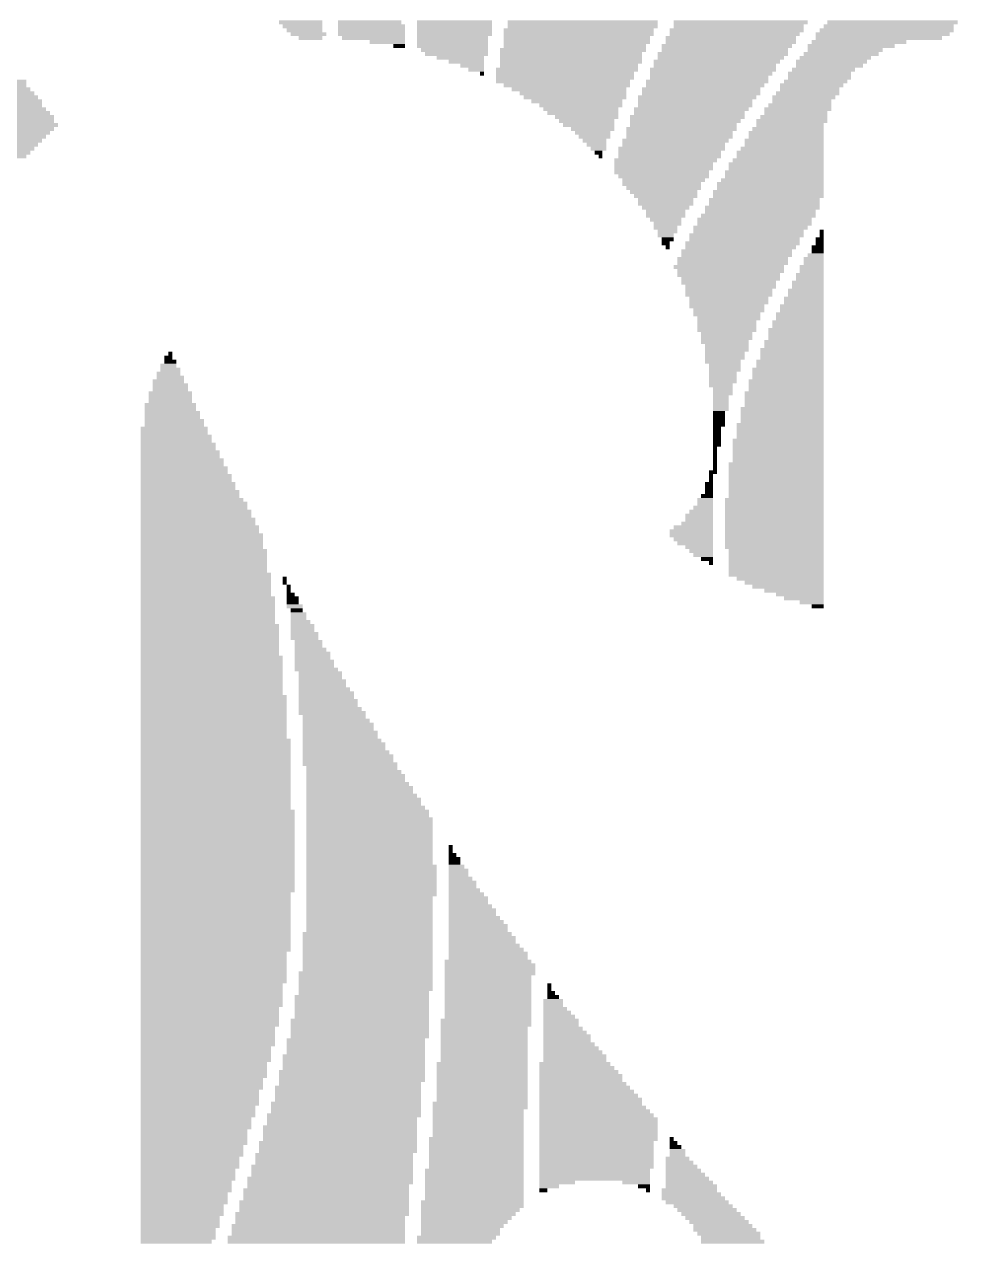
# Model space of a CAD drawing. Extents: x 0 to 158, y 0 to 111.
# Drawn here: x 121.21 to 127.12, y 16.77 to 24.47 of the extents above; entities that cross this region are included whole.
import ezdxf

# ---------------------------------------------------------------- set-up
doc = ezdxf.new("R2010")
doc.units = 0
doc.layers.add('21', color=53, linetype='CONTINUOUS')

# ---------------------------------------------------------------- blocks, each defined once
blk = doc.blocks.new('RECT')
blk.add_solid([(-0.5, -0.5), (0.5, -0.5), (-0.5, 0.5), (0.5, 0.5)])

msp = doc.modelspace()

# ---------------------------------------------------------------- block references
at = {"layer": '21', "yscale": 0.025}
for p, xscale in [((122.96, 24.48), 0.275), ((123.3975, 24.48), 0.4), ((123.935, 24.48), 0.475), ((124.7475, 24.48), 0.95), ((125.7475, 24.48), 0.85), ((126.71, 24.48), 0.825), ((122.9725, 24.455), 0.25), ((122.985, 24.43), 0.225), ((123.01, 24.405), 0.225), ((123.41, 24.455), 0.425), ((123.41, 24.43), 0.425), ((123.41, 24.405), 0.425), ((123.935, 24.455), 0.475), ((123.935, 24.43), 0.475), ((123.935, 24.405), 0.475), ((124.7225, 24.43), 0.95), ((124.7225, 24.405), 0.95), ((124.7475, 24.455), 0.95), ((125.7225, 24.43), 0.85), ((125.71, 24.405), 0.825), ((125.735, 24.455), 0.825), ((126.6475, 24.405), 0.85), ((126.6725, 24.43), 0.85), ((126.685, 24.455), 0.825), ((123.0225, 24.38), 0.15), ((123.4225, 24.38), 0.4), ((123.51, 24.355), 0.225), ((123.585, 24.33), 0.075), ((123.9225, 24.38), 0.45), ((123.9225, 24.355), 0.45), ((123.9225, 24.33), 0.45), ((124.71, 24.38), 0.925), ((124.71, 24.355), 0.925), ((124.6975, 24.33), 0.9), ((125.66, 24.33), 0.825), ((125.685, 24.38), 0.825), ((125.685, 24.355), 0.825), ((126.4475, 24.33), 0.55), ((126.4975, 24.355), 0.6), ((126.6225, 24.38), 0.8), ((123.935, 24.305), 0.425), ((123.9475, 24.28), 0.4), ((123.9725, 24.255), 0.3), ((124.685, 24.305), 0.925), ((124.6725, 24.28), 0.9), ((124.6725, 24.255), 0.9), ((125.635, 24.28), 0.825), ((125.6225, 24.255), 0.8), ((125.6475, 24.305), 0.8), ((126.3475, 24.255), 0.45), ((126.385, 24.28), 0.475), ((126.41, 24.305), 0.475), ((124.01, 24.23), 0.225), ((124.0475, 24.205), 0.15), ((124.0725, 24.18), 0.1), ((124.6475, 24.18), 0.9), ((124.6725, 24.23), 0.9), ((124.66, 24.205), 0.875), ((125.5725, 24.18), 0.8), ((125.5975, 24.23), 0.8), ((125.585, 24.205), 0.775), ((126.2725, 24.18), 0.4), ((126.3225, 24.23), 0.45), ((126.31, 24.205), 0.425), ((120.81, 24.105), 0.825), ((124.11, 24.155), 0.025), ((124.635, 24.155), 0.875), ((124.635, 24.13), 0.875), ((124.6225, 24.105), 0.85), ((125.535, 24.105), 0.775), ((125.56, 24.155), 0.775), ((125.5475, 24.13), 0.75), ((126.2225, 24.105), 0.4), ((126.2475, 24.155), 0.4), ((126.2475, 24.13), 0.4), ((120.81, 24.08), 0.825), ((120.835, 24.055), 0.825), ((120.8475, 24.03), 0.85), ((124.6475, 24.08), 0.8), ((124.66, 24.055), 0.725), ((124.685, 24.03), 0.675), ((125.4975, 24.055), 0.75), ((125.4975, 24.03), 0.75), ((125.5225, 24.08), 0.75), ((126.1725, 24.03), 0.4), ((126.1975, 24.08), 0.4), ((126.185, 24.055), 0.375), ((120.8725, 24.005), 0.85), ((120.8975, 23.98), 0.85), ((120.8975, 23.955), 0.85), ((124.6975, 24.005), 0.65), ((124.71, 23.98), 0.575), ((124.735, 23.955), 0.525), ((125.4725, 24.005), 0.75), ((125.46, 23.98), 0.725), ((125.46, 23.955), 0.725), ((126.1225, 23.955), 0.4), ((126.1475, 24.005), 0.4), ((126.135, 23.98), 0.375), ((120.9225, 23.93), 0.85), ((120.935, 23.905), 0.875), ((120.96, 23.88), 0.875), ((124.735, 23.93), 0.475), ((124.7475, 23.905), 0.45), ((124.7725, 23.88), 0.4), ((125.41, 23.88), 0.725), ((125.435, 23.93), 0.725), ((125.4225, 23.905), 0.7), ((126.085, 23.88), 0.425), ((126.11, 23.93), 0.425), ((126.0975, 23.905), 0.4), ((120.96, 23.855), 0.875), ((120.985, 23.83), 0.875), ((120.9725, 23.805), 0.85), ((124.7725, 23.855), 0.35), ((124.785, 23.83), 0.325), ((124.81, 23.805), 0.275), ((125.3725, 23.805), 0.7), ((125.3975, 23.855), 0.7), ((125.385, 23.83), 0.675), ((126.0475, 23.805), 0.45), ((126.0725, 23.855), 0.45), ((126.06, 23.83), 0.425), ((120.9725, 23.78), 0.8), ((120.96, 23.755), 0.775), ((120.9475, 23.73), 0.75), ((120.9475, 23.705), 0.7), ((124.81, 23.78), 0.225), ((124.8225, 23.755), 0.2), ((124.8225, 23.73), 0.15), ((124.835, 23.705), 0.125), ((125.335, 23.73), 0.675), ((125.3225, 23.705), 0.65), ((125.36, 23.78), 0.675), ((125.36, 23.755), 0.675), ((126.0225, 23.73), 0.5), ((126.0225, 23.705), 0.5), ((126.035, 23.78), 0.475), ((126.035, 23.755), 0.475), ((120.935, 23.68), 0.675), ((120.935, 23.655), 0.625), ((120.9225, 23.63), 0.6), ((124.8475, 23.68), 0.1), ((124.8475, 23.655), 0.05), ((124.86, 23.63), 0.025), ((125.31, 23.68), 0.675), ((125.2975, 23.655), 0.65), ((125.2975, 23.63), 0.65), ((125.9975, 23.655), 0.55), ((125.9975, 23.63), 0.55), ((126.01, 23.68), 0.525), ((125.2725, 23.605), 0.65), ((125.26, 23.58), 0.625), ((125.26, 23.555), 0.625), ((125.9725, 23.58), 0.6), ((125.9725, 23.555), 0.6), ((125.985, 23.605), 0.575), ((125.2475, 23.53), 0.6), ((125.26, 23.505), 0.575), ((125.26, 23.48), 0.525), ((125.9475, 23.48), 0.65), ((125.96, 23.53), 0.625), ((125.96, 23.505), 0.625), ((125.2475, 23.455), 0.5), ((125.26, 23.43), 0.475), ((125.26, 23.405), 0.425), ((125.9225, 23.405), 0.7), ((125.935, 23.455), 0.675), ((125.935, 23.43), 0.675), ((125.2725, 23.38), 0.4), ((125.2725, 23.355), 0.35), ((125.2725, 23.33), 0.35), ((125.8975, 23.355), 0.7), ((125.8975, 23.33), 0.7), ((125.9225, 23.38), 0.7), ((125.2725, 23.305), 0.3), ((125.2725, 23.28), 0.25), ((125.2725, 23.255), 0.25), ((125.86, 23.255), 0.725), ((125.885, 23.305), 0.725), ((125.8725, 23.28), 0.7), ((125.2725, 23.23), 0.2), ((125.285, 23.205), 0.175), ((125.2725, 23.18), 0.15), ((125.81, 23.18), 0.725), ((125.835, 23.23), 0.725), ((125.835, 23.205), 0.725), ((125.285, 23.155), 0.125), ((125.2725, 23.13), 0.1), ((125.285, 23.105), 0.075), ((125.785, 23.13), 0.725), ((125.7725, 23.105), 0.7), ((125.7975, 23.155), 0.7), ((126.2475, 23.105), 0.05), ((126.26, 23.155), 0.025), ((126.26, 23.13), 0.025), ((125.2725, 23.08), 0.05), ((125.285, 23.055), 0.025), ((125.7225, 23.03), 0.7), ((125.76, 23.08), 0.725), ((125.7475, 23.055), 0.7), ((126.235, 23.055), 0.075), ((126.235, 23.03), 0.075), ((126.2475, 23.08), 0.05), ((125.6975, 22.98), 0.7), ((125.6975, 22.955), 0.7), ((125.7225, 23.005), 0.7), ((126.21, 22.98), 0.125), ((126.21, 22.955), 0.125), ((126.2225, 23.005), 0.1), ((125.6725, 22.93), 0.7), ((125.685, 22.905), 0.675), ((125.6725, 22.88), 0.65), ((126.185, 22.88), 0.175), ((126.1975, 22.93), 0.15), ((126.1975, 22.905), 0.15), ((125.685, 22.855), 0.625), ((125.6725, 22.83), 0.6), ((125.685, 22.805), 0.575), ((125.6725, 22.78), 0.55), ((126.16, 22.78), 0.225), ((126.1725, 22.83), 0.2), ((126.1725, 22.805), 0.2), ((126.185, 22.855), 0.175), ((125.6725, 22.755), 0.55), ((125.6725, 22.73), 0.5), ((125.6725, 22.705), 0.5), ((126.1475, 22.73), 0.25), ((126.1475, 22.705), 0.25), ((126.16, 22.755), 0.225), ((125.66, 22.68), 0.475), ((125.6725, 22.655), 0.45), ((125.66, 22.63), 0.425), ((126.1225, 22.63), 0.3), ((126.135, 22.68), 0.275), ((126.135, 22.655), 0.275), ((125.6725, 22.605), 0.4), ((125.66, 22.58), 0.375), ((125.66, 22.555), 0.375), ((126.11, 22.58), 0.325), ((126.11, 22.555), 0.325), ((126.1225, 22.605), 0.3), ((125.66, 22.53), 0.375), ((125.66, 22.505), 0.325), ((125.66, 22.48), 0.325), ((126.0975, 22.53), 0.35), ((126.0975, 22.505), 0.35), ((126.0975, 22.48), 0.35), ((125.6475, 22.455), 0.3), ((125.66, 22.43), 0.275), ((125.66, 22.405), 0.275), ((126.0725, 22.405), 0.4), ((126.085, 22.455), 0.375), ((126.085, 22.43), 0.375), ((122.1225, 22.355), 0.05), ((122.135, 22.33), 0.075), ((122.135, 22.38), 0.025), ((125.6475, 22.38), 0.25), ((125.6475, 22.355), 0.25), ((125.635, 22.33), 0.225), ((126.06, 22.33), 0.425), ((126.0725, 22.38), 0.4), ((126.0725, 22.355), 0.4), ((122.1225, 22.255), 0.15), ((122.1225, 22.305), 0.1), ((122.135, 22.28), 0.125), ((125.6475, 22.305), 0.2), ((125.6475, 22.28), 0.2), ((125.635, 22.255), 0.175), ((126.0475, 22.28), 0.45), ((126.0475, 22.255), 0.45), ((126.06, 22.305), 0.425), ((122.1225, 22.205), 0.2), ((122.135, 22.18), 0.225), ((122.135, 22.23), 0.175), ((125.635, 22.23), 0.175), ((125.635, 22.205), 0.175), ((125.6225, 22.18), 0.15), ((126.035, 22.205), 0.475), ((126.035, 22.18), 0.475), ((126.0475, 22.23), 0.45), ((122.135, 22.13), 0.275), ((122.135, 22.105), 0.275), ((122.135, 22.155), 0.225), ((125.635, 22.155), 0.125), ((125.635, 22.13), 0.125), ((125.6225, 22.105), 0.1), ((126.0225, 22.13), 0.5), ((126.0225, 22.105), 0.5), ((126.035, 22.155), 0.475), ((122.135, 22.055), 0.325), ((122.135, 22.03), 0.325), ((122.135, 22.08), 0.275), ((125.6225, 22.08), 0.1), ((125.6225, 22.055), 0.1), ((125.6225, 22.03), 0.1), ((126.01, 22.03), 0.525), ((126.0225, 22.08), 0.5), ((126.0225, 22.055), 0.5), ((122.1475, 22.005), 0.35), ((122.1475, 21.98), 0.35), ((122.16, 21.955), 0.375), ((125.61, 22.005), 0.075), ((125.61, 21.98), 0.075), ((125.61, 21.955), 0.075), ((126.01, 22.005), 0.525), ((126.01, 21.98), 0.525), ((126.01, 21.955), 0.525), ((122.16, 21.905), 0.425), ((122.16, 21.88), 0.425), ((122.16, 21.93), 0.375), ((125.61, 21.93), 0.075), ((125.5975, 21.905), 0.05), ((125.5975, 21.88), 0.05), ((125.9975, 21.93), 0.55), ((125.9975, 21.905), 0.55), ((125.9975, 21.88), 0.55), ((122.1725, 21.855), 0.45), ((122.1725, 21.83), 0.45), ((122.185, 21.805), 0.475), ((122.185, 21.78), 0.475), ((125.5975, 21.855), 0.05), ((125.5975, 21.83), 0.05), ((125.5975, 21.805), 0.05), ((125.585, 21.78), 0.025), ((125.985, 21.83), 0.575), ((125.985, 21.805), 0.575), ((125.985, 21.78), 0.575), ((125.9975, 21.855), 0.55), ((122.1975, 21.755), 0.5), ((122.1975, 21.73), 0.5), ((122.21, 21.705), 0.525), ((125.585, 21.755), 0.025), ((125.585, 21.73), 0.025), ((125.585, 21.705), 0.025), ((125.985, 21.755), 0.575), ((125.985, 21.73), 0.575), ((125.985, 21.705), 0.575), ((122.21, 21.68), 0.525), ((122.2225, 21.655), 0.55), ((122.2225, 21.63), 0.55), ((125.5725, 21.63), 0.05), ((125.585, 21.68), 0.025), ((125.585, 21.655), 0.025), ((125.9725, 21.68), 0.6), ((125.9725, 21.655), 0.6), ((125.9725, 21.63), 0.6), ((122.235, 21.605), 0.575), ((122.235, 21.58), 0.575), ((122.2475, 21.555), 0.6), ((125.5475, 21.555), 0.05), ((125.56, 21.605), 0.025), ((125.56, 21.58), 0.025), ((125.9725, 21.605), 0.6), ((125.9725, 21.58), 0.6), ((125.9725, 21.555), 0.6), ((122.2475, 21.53), 0.6), ((122.26, 21.505), 0.625), ((122.26, 21.48), 0.625), ((125.535, 21.48), 0.075), ((125.5475, 21.53), 0.05), ((125.5475, 21.505), 0.05), ((125.9725, 21.53), 0.6), ((125.9725, 21.505), 0.6), ((125.9725, 21.48), 0.6), ((122.2725, 21.455), 0.65), ((122.285, 21.43), 0.675), ((122.285, 21.405), 0.675), ((125.51, 21.405), 0.125), ((125.5225, 21.455), 0.1), ((125.5225, 21.43), 0.1), ((125.96, 21.455), 0.625), ((125.96, 21.43), 0.625), ((125.96, 21.405), 0.625), ((122.2975, 21.38), 0.7), ((122.2975, 21.355), 0.7), ((122.31, 21.33), 0.725), ((125.485, 21.355), 0.175), ((125.485, 21.33), 0.175), ((125.4975, 21.38), 0.15), ((125.96, 21.38), 0.625), ((125.96, 21.355), 0.625), ((125.96, 21.33), 0.625), ((122.31, 21.305), 0.725), ((122.3225, 21.28), 0.75), ((122.3225, 21.255), 0.75), ((125.435, 21.255), 0.275), ((125.4475, 21.28), 0.25), ((125.4725, 21.305), 0.2), ((125.96, 21.305), 0.625), ((125.96, 21.28), 0.625), ((125.96, 21.255), 0.625), ((122.335, 21.23), 0.775), ((122.335, 21.205), 0.775), ((122.335, 21.18), 0.775), ((125.435, 21.23), 0.275), ((125.4475, 21.205), 0.25), ((125.46, 21.18), 0.225), ((125.96, 21.23), 0.625), ((125.96, 21.205), 0.625), ((125.96, 21.18), 0.625), ((122.335, 21.155), 0.775), ((122.3475, 21.13), 0.8), ((122.3475, 21.105), 0.8), ((125.485, 21.155), 0.175), ((125.4975, 21.13), 0.15), ((125.51, 21.105), 0.125), ((125.96, 21.155), 0.625), ((125.9725, 21.13), 0.6), ((125.9725, 21.105), 0.6), ((122.3475, 21.08), 0.8), ((122.3475, 21.055), 0.8), ((122.3475, 21.03), 0.8), ((125.535, 21.08), 0.075), ((125.56, 21.055), 0.025), ((125.9725, 21.08), 0.6), ((125.9725, 21.055), 0.6), ((125.9725, 21.03), 0.6), ((122.3475, 21.005), 0.8), ((122.36, 20.98), 0.825), ((122.36, 20.955), 0.825), ((122.86, 20.955), 0.025), ((125.9725, 21.005), 0.6), ((125.9725, 20.98), 0.6), ((125.9975, 20.955), 0.55), ((122.36, 20.93), 0.825), ((122.36, 20.905), 0.825), ((122.36, 20.88), 0.825), ((122.36, 20.855), 0.825), ((122.86, 20.93), 0.025), ((122.885, 20.905), 0.025), ((122.885, 20.88), 0.025), ((122.8975, 20.855), 0.05), ((126.0225, 20.93), 0.5), ((126.0475, 20.905), 0.45), ((126.085, 20.88), 0.375), ((126.1225, 20.855), 0.3), ((122.3725, 20.83), 0.85), ((122.3725, 20.805), 0.85), ((122.3725, 20.78), 0.85), ((122.91, 20.83), 0.075), ((122.91, 20.805), 0.075), ((122.9225, 20.78), 0.1), ((126.1475, 20.83), 0.25), ((126.1975, 20.805), 0.15), ((126.235, 20.78), 0.075), ((122.3725, 20.755), 0.85), ((122.3725, 20.73), 0.85), ((122.3725, 20.705), 0.85), ((122.935, 20.755), 0.075), ((122.9475, 20.73), 0.1), ((122.9475, 20.705), 0.1), ((122.3725, 20.68), 0.85), ((122.385, 20.655), 0.875), ((122.385, 20.63), 0.875), ((122.96, 20.68), 0.125), ((122.9725, 20.655), 0.15), ((122.9725, 20.63), 0.15), ((122.385, 20.605), 0.875), ((122.385, 20.58), 0.875), ((122.385, 20.555), 0.875), ((122.985, 20.605), 0.175), ((122.985, 20.58), 0.175), ((123.01, 20.555), 0.175), ((122.385, 20.53), 0.875), ((122.385, 20.505), 0.875), ((122.385, 20.48), 0.875), ((123.01, 20.53), 0.175), ((123.0225, 20.505), 0.2), ((123.035, 20.48), 0.225), ((122.3975, 20.455), 0.9), ((122.3975, 20.43), 0.9), ((122.3975, 20.405), 0.9), ((123.035, 20.455), 0.225), ((123.0475, 20.43), 0.25), ((123.0475, 20.405), 0.25), ((122.3975, 20.38), 0.9), ((122.3975, 20.355), 0.9), ((122.3975, 20.33), 0.9), ((123.06, 20.38), 0.275), ((123.085, 20.355), 0.275), ((123.085, 20.33), 0.275), ((122.3975, 20.305), 0.9), ((122.3975, 20.28), 0.9), ((122.3975, 20.255), 0.9), ((123.0975, 20.305), 0.3), ((123.0975, 20.28), 0.3), ((123.11, 20.255), 0.325), ((122.3975, 20.23), 0.9), ((122.41, 20.205), 0.925), ((122.41, 20.18), 0.925), ((123.1225, 20.23), 0.35), ((123.1225, 20.205), 0.35), ((123.135, 20.18), 0.375), ((122.41, 20.155), 0.925), ((122.41, 20.13), 0.925), ((122.41, 20.105), 0.925), ((123.135, 20.155), 0.375), ((123.1475, 20.13), 0.4), ((123.16, 20.105), 0.425), ((122.41, 20.08), 0.925), ((122.41, 20.055), 0.925), ((122.41, 20.03), 0.925), ((123.1725, 20.08), 0.4), ((123.185, 20.055), 0.425), ((123.1975, 20.03), 0.45), ((122.41, 20.005), 0.925), ((122.41, 19.98), 0.925), ((122.41, 19.955), 0.925), ((123.1975, 20.005), 0.45), ((123.21, 19.98), 0.475), ((123.21, 19.955), 0.475), ((122.4225, 19.93), 0.95), ((122.4225, 19.905), 0.95), ((122.4225, 19.88), 0.95), ((122.4225, 19.855), 0.95), ((123.2225, 19.93), 0.5), ((123.235, 19.905), 0.525), ((123.235, 19.88), 0.525), ((123.2475, 19.855), 0.55), ((122.4225, 19.83), 0.95), ((122.4225, 19.805), 0.95), ((122.4225, 19.78), 0.95), ((123.26, 19.83), 0.575), ((123.26, 19.805), 0.575), ((123.2725, 19.78), 0.6), ((122.4225, 19.755), 0.95), ((122.4225, 19.73), 0.95), ((122.4225, 19.705), 0.95), ((123.285, 19.755), 0.575), ((123.2975, 19.73), 0.6), ((123.31, 19.705), 0.625), ((122.4225, 19.68), 0.95), ((122.4225, 19.655), 0.95), ((122.4225, 19.63), 0.95), ((123.31, 19.68), 0.625), ((123.3225, 19.655), 0.65), ((123.335, 19.63), 0.675), ((122.4225, 19.605), 0.95), ((122.4225, 19.58), 0.95), ((122.4225, 19.555), 0.95), ((123.335, 19.605), 0.675), ((123.3475, 19.58), 0.7), ((123.36, 19.555), 0.725), ((122.4225, 19.53), 0.95), ((122.4225, 19.505), 0.95), ((122.435, 19.48), 0.975), ((123.36, 19.53), 0.725), ((123.3725, 19.505), 0.75), ((123.385, 19.48), 0.775), ((122.435, 19.455), 0.975), ((122.435, 19.43), 0.975), ((122.435, 19.405), 0.975), ((123.385, 19.455), 0.775), ((123.3975, 19.43), 0.8), ((123.3975, 19.405), 0.8), ((122.435, 19.38), 0.975), ((122.435, 19.355), 0.975), ((122.435, 19.33), 0.975), ((123.3975, 19.38), 0.8), ((123.3975, 19.355), 0.8), ((123.3975, 19.33), 0.8), ((122.435, 19.305), 0.975), ((122.435, 19.28), 0.975), ((122.435, 19.255), 0.975), ((123.3975, 19.305), 0.8), ((123.3975, 19.28), 0.8), ((123.3975, 19.255), 0.8), ((123.91, 19.255), 0.025), ((122.435, 19.23), 0.975), ((122.435, 19.205), 0.975), ((122.435, 19.18), 0.975), ((123.3975, 19.23), 0.8), ((123.3975, 19.205), 0.8), ((123.3975, 19.18), 0.8), ((123.91, 19.23), 0.025), ((123.9225, 19.205), 0.05), ((123.935, 19.18), 0.075), ((122.435, 19.155), 0.975), ((122.435, 19.13), 0.975), ((122.435, 19.105), 0.975), ((123.3975, 19.155), 0.8), ((123.41, 19.13), 0.825), ((123.41, 19.105), 0.825), ((123.935, 19.155), 0.075), ((123.9475, 19.13), 0.1), ((123.96, 19.105), 0.125), ((122.435, 19.08), 0.975), ((122.435, 19.055), 0.975), ((122.435, 19.03), 0.975), ((123.41, 19.08), 0.825), ((123.41, 19.055), 0.825), ((123.41, 19.03), 0.825), ((123.96, 19.08), 0.125), ((123.9725, 19.055), 0.15), ((123.985, 19.03), 0.175), ((122.435, 19.005), 0.975), ((122.435, 18.98), 0.975), ((122.4225, 18.955), 0.95), ((122.4225, 18.93), 0.95), ((123.41, 19.005), 0.825), ((123.41, 18.98), 0.825), ((123.41, 18.955), 0.825), ((123.3975, 18.93), 0.8), ((123.985, 19.005), 0.175), ((123.9975, 18.98), 0.2), ((124.01, 18.955), 0.225), ((124.0225, 18.93), 0.25), ((122.4225, 18.905), 0.95), ((122.4225, 18.88), 0.95), ((122.4225, 18.855), 0.95), ((123.3975, 18.905), 0.8), ((123.3975, 18.88), 0.8), ((123.3975, 18.855), 0.8), ((124.0225, 18.905), 0.25), ((124.035, 18.88), 0.275), ((124.0475, 18.855), 0.3), ((122.4225, 18.83), 0.95), ((122.4225, 18.805), 0.95), ((122.4225, 18.78), 0.95), ((123.3975, 18.83), 0.8), ((123.3975, 18.805), 0.8), ((123.3975, 18.78), 0.8), ((124.0475, 18.83), 0.3), ((124.06, 18.805), 0.325), ((124.0725, 18.78), 0.35), ((122.4225, 18.755), 0.95), ((122.4225, 18.73), 0.95), ((122.4225, 18.705), 0.95), ((123.385, 18.705), 0.825), ((123.3975, 18.755), 0.8), ((123.3975, 18.73), 0.8), ((124.085, 18.755), 0.375), ((124.085, 18.73), 0.375), ((124.0975, 18.705), 0.4), ((122.4225, 18.68), 0.95), ((122.4225, 18.655), 0.95), ((122.4225, 18.63), 0.95), ((123.385, 18.68), 0.825), ((123.385, 18.655), 0.825), ((123.385, 18.63), 0.825), ((124.11, 18.68), 0.425), ((124.11, 18.655), 0.425), ((124.1225, 18.63), 0.45), ((122.4225, 18.605), 0.95), ((122.41, 18.58), 0.925), ((122.41, 18.555), 0.925), ((123.385, 18.605), 0.825), ((123.385, 18.58), 0.825), ((123.385, 18.555), 0.825), ((124.135, 18.605), 0.475), ((124.1475, 18.58), 0.5), ((124.1475, 18.555), 0.5), ((122.41, 18.53), 0.925), ((122.41, 18.505), 0.925), ((122.41, 18.48), 0.925), ((123.385, 18.53), 0.825), ((123.385, 18.505), 0.825), ((123.385, 18.48), 0.825), ((124.1475, 18.53), 0.55), ((124.16, 18.505), 0.575), ((124.16, 18.48), 0.575), ((122.41, 18.455), 0.925), ((122.41, 18.43), 0.925), ((122.41, 18.405), 0.925), ((123.3725, 18.455), 0.85), ((123.3725, 18.43), 0.85), ((123.3725, 18.405), 0.85), ((124.16, 18.455), 0.575), ((124.1475, 18.43), 0.55), ((124.1475, 18.405), 0.55), ((122.3975, 18.38), 0.9), ((122.3975, 18.355), 0.9), ((122.3975, 18.33), 0.9), ((123.3725, 18.38), 0.85), ((123.3725, 18.355), 0.85), ((123.36, 18.33), 0.825), ((124.1475, 18.38), 0.55), ((124.1475, 18.355), 0.55), ((124.1475, 18.33), 0.55), ((124.535, 18.38), 0.025), ((124.535, 18.355), 0.025), ((124.5475, 18.33), 0.05), ((122.3975, 18.305), 0.9), ((122.3975, 18.28), 0.9), ((122.3975, 18.255), 0.9), ((123.3475, 18.305), 0.85), ((123.3475, 18.28), 0.85), ((123.3475, 18.255), 0.85), ((124.1475, 18.305), 0.55), ((124.1475, 18.28), 0.55), ((124.1475, 18.255), 0.55), ((124.56, 18.28), 0.125), ((124.56, 18.255), 0.125), ((124.56, 18.305), 0.075), ((122.385, 18.23), 0.875), ((122.385, 18.205), 0.875), ((122.385, 18.18), 0.875), ((123.3475, 18.23), 0.85), ((123.3475, 18.205), 0.85), ((123.3475, 18.18), 0.85), ((124.1475, 18.23), 0.55), ((124.1475, 18.205), 0.55), ((124.1475, 18.18), 0.55), ((124.5725, 18.23), 0.15), ((124.585, 18.205), 0.175), ((124.5975, 18.18), 0.2), ((122.385, 18.155), 0.875), ((122.385, 18.13), 0.875), ((122.3725, 18.105), 0.85), ((123.335, 18.155), 0.875), ((123.335, 18.13), 0.875), ((123.335, 18.105), 0.875), ((124.135, 18.155), 0.575), ((124.135, 18.13), 0.575), ((124.1225, 18.105), 0.55), ((124.61, 18.155), 0.225), ((124.61, 18.13), 0.225), ((124.6225, 18.105), 0.25), ((122.3725, 18.08), 0.85), ((122.3725, 18.055), 0.85), ((122.3725, 18.03), 0.85), ((123.31, 18.03), 0.875), ((123.335, 18.08), 0.875), ((123.335, 18.055), 0.875), ((124.1225, 18.08), 0.55), ((124.1225, 18.055), 0.55), ((124.1225, 18.03), 0.55), ((124.635, 18.08), 0.275), ((124.6475, 18.055), 0.3), ((124.6475, 18.03), 0.3), ((122.3725, 18.005), 0.85), ((122.36, 17.98), 0.825), ((122.36, 17.955), 0.825), ((122.36, 17.93), 0.825), ((123.2975, 17.93), 0.9), ((123.31, 18.005), 0.875), ((123.31, 17.98), 0.875), ((123.31, 17.955), 0.875), ((124.1225, 18.005), 0.55), ((124.1225, 17.98), 0.55), ((124.1225, 17.955), 0.55), ((124.1225, 17.93), 0.55), ((124.66, 18.005), 0.325), ((124.6725, 17.98), 0.35), ((124.685, 17.955), 0.375), ((124.6975, 17.93), 0.4), ((122.36, 17.905), 0.825), ((122.3475, 17.88), 0.8), ((122.3475, 17.855), 0.8), ((123.2975, 17.905), 0.9), ((123.2975, 17.88), 0.9), ((123.2975, 17.855), 0.9), ((124.11, 17.88), 0.575), ((124.11, 17.855), 0.575), ((124.1225, 17.905), 0.55), ((124.6975, 17.88), 0.45), ((124.71, 17.855), 0.475), ((124.6975, 17.905), 0.4), ((122.3475, 17.83), 0.8), ((122.3475, 17.805), 0.8), ((122.335, 17.78), 0.775), ((123.285, 17.83), 0.925), ((123.285, 17.805), 0.925), ((123.285, 17.78), 0.925), ((124.11, 17.83), 0.575), ((124.11, 17.805), 0.575), ((124.11, 17.78), 0.575), ((124.7225, 17.83), 0.5), ((124.735, 17.805), 0.525), ((124.735, 17.78), 0.525), ((122.335, 17.755), 0.775), ((122.335, 17.73), 0.775), ((122.3225, 17.705), 0.75), ((123.26, 17.73), 0.925), ((123.26, 17.705), 0.925), ((123.2725, 17.755), 0.9), ((124.11, 17.755), 0.575), ((124.11, 17.73), 0.575), ((124.11, 17.705), 0.575), ((124.7475, 17.755), 0.55), ((124.76, 17.73), 0.575), ((124.7725, 17.705), 0.6), ((122.3225, 17.68), 0.75), ((122.3225, 17.655), 0.75), ((122.3225, 17.63), 0.75), ((123.2475, 17.63), 0.95), ((123.26, 17.68), 0.925), ((123.26, 17.655), 0.925), ((124.0975, 17.63), 0.6), ((124.11, 17.68), 0.575), ((124.11, 17.655), 0.575), ((124.785, 17.68), 0.625), ((124.7975, 17.655), 0.65), ((124.7975, 17.63), 0.65), ((122.31, 17.605), 0.725), ((122.31, 17.58), 0.725), ((122.31, 17.555), 0.725), ((123.235, 17.555), 0.975), ((123.2475, 17.605), 0.95), ((123.2475, 17.58), 0.95), ((124.0975, 17.605), 0.6), ((124.085, 17.58), 0.575), ((124.085, 17.555), 0.575), ((124.81, 17.605), 0.675), ((124.8225, 17.58), 0.7), ((124.835, 17.555), 0.725), ((122.2975, 17.53), 0.7), ((122.2975, 17.505), 0.7), ((122.2975, 17.48), 0.7), ((123.21, 17.48), 0.975), ((123.2225, 17.53), 0.95), ((123.2225, 17.505), 0.95), ((124.085, 17.53), 0.575), ((124.085, 17.505), 0.575), ((124.085, 17.48), 0.575), ((124.8475, 17.53), 0.75), ((124.8475, 17.505), 0.75), ((124.8475, 17.48), 0.75), ((122.285, 17.455), 0.675), ((122.285, 17.43), 0.675), ((122.285, 17.405), 0.675), ((123.21, 17.455), 0.975), ((123.21, 17.43), 0.975), ((123.21, 17.405), 0.975), ((124.0725, 17.405), 0.6), ((124.085, 17.455), 0.575), ((124.085, 17.43), 0.575), ((124.8475, 17.455), 0.75), ((124.8475, 17.43), 0.75), ((124.8475, 17.405), 0.75), ((125.31, 17.405), 0.025), ((122.285, 17.38), 0.675), ((122.2725, 17.355), 0.65), ((122.2725, 17.33), 0.65), ((124.0725, 17.38), 0.6), ((124.0725, 17.355), 0.6), ((124.0725, 17.33), 0.6), ((124.835, 17.38), 0.725), ((124.835, 17.355), 0.725), ((124.835, 17.33), 0.725), ((125.3225, 17.38), 0.05), ((125.335, 17.355), 0.075), ((125.3475, 17.33), 0.1), ((122.2725, 17.305), 0.65), ((122.26, 17.28), 0.625), ((122.26, 17.255), 0.625), ((124.0725, 17.305), 0.6), ((124.0725, 17.28), 0.6), ((124.0725, 17.255), 0.6), ((124.835, 17.305), 0.725), ((124.835, 17.28), 0.725), ((124.835, 17.255), 0.725), ((125.3475, 17.28), 0.15), ((125.36, 17.255), 0.175), ((125.3475, 17.305), 0.1), ((122.26, 17.23), 0.625), ((122.2475, 17.205), 0.6), ((122.2475, 17.18), 0.6), ((123.16, 17.23), 1.025), ((123.16, 17.205), 1.025), ((123.16, 17.18), 1.025), ((124.06, 17.205), 0.625), ((124.06, 17.18), 0.625), ((124.0725, 17.23), 0.6), ((124.835, 17.23), 0.725), ((124.8225, 17.205), 0.7), ((124.8225, 17.18), 0.7), ((125.3725, 17.23), 0.2), ((125.385, 17.205), 0.225), ((125.3975, 17.18), 0.25), ((122.2475, 17.155), 0.6), ((122.235, 17.13), 0.575), ((122.235, 17.105), 0.575), ((123.1475, 17.155), 1.05), ((123.1475, 17.13), 1.05), ((123.135, 17.105), 1.025), ((124.06, 17.155), 0.625), ((124.06, 17.13), 0.625), ((124.06, 17.105), 0.625), ((124.8225, 17.155), 0.7), ((124.585, 17.13), 0.225), ((124.535, 17.105), 0.125), ((125.085, 17.13), 0.175), ((125.135, 17.105), 0.075), ((125.41, 17.155), 0.275), ((125.4225, 17.13), 0.3), ((125.435, 17.105), 0.325), ((122.235, 17.08), 0.575), ((122.2225, 17.055), 0.55), ((122.2225, 17.03), 0.55), ((122.2225, 17.005), 0.55), ((123.11, 17.005), 1.075), ((123.1225, 17.08), 1.05), ((123.1225, 17.055), 1.05), ((123.1225, 17.03), 1.05), ((124.0475, 17.005), 0.65), ((124.06, 17.08), 0.625), ((124.06, 17.055), 0.625), ((124.06, 17.03), 0.625), ((124.4975, 17.08), 0.05), ((125.16, 17.08), 0.025), ((125.4225, 17.08), 0.35), ((125.435, 17.055), 0.375), ((125.4475, 17.03), 0.4), ((125.4725, 17.005), 0.4), ((122.21, 16.98), 0.525), ((122.21, 16.955), 0.525), ((122.21, 16.93), 0.525), ((123.0975, 16.93), 1.1), ((123.11, 16.98), 1.075), ((123.11, 16.955), 1.075), ((124.0475, 16.98), 0.65), ((124.035, 16.955), 0.625), ((124.0225, 16.93), 0.6), ((125.51, 16.98), 0.375), ((125.535, 16.955), 0.375), ((125.56, 16.93), 0.375), ((122.1975, 16.905), 0.5), ((122.1975, 16.88), 0.5), ((122.1975, 16.855), 0.5), ((123.0725, 16.855), 1.1), ((123.085, 16.905), 1.075), ((123.085, 16.88), 1.075), ((124.01, 16.905), 0.575), ((123.9975, 16.88), 0.55), ((123.985, 16.855), 0.525), ((125.585, 16.905), 0.375), ((125.61, 16.88), 0.375), ((125.635, 16.855), 0.375), ((122.185, 16.83), 0.475), ((122.185, 16.805), 0.475), ((122.185, 16.78), 0.475), ((123.06, 16.78), 1.125), ((123.0725, 16.83), 1.1), ((123.0725, 16.805), 1.1), ((123.9475, 16.78), 0.5), ((123.9725, 16.83), 0.5), ((123.9725, 16.805), 0.5), ((125.6475, 16.83), 0.4), ((125.6725, 16.805), 0.4), ((125.685, 16.78), 0.375), ((122.1725, 16.755), 0.45), ((123.06, 16.755), 1.125), ((123.935, 16.755), 0.475), ((125.6975, 16.755), 0.4)]:
    msp.add_blockref('RECT', p, dxfattribs=dict(at, xscale=xscale))
for p in [(123.1975, 17.38), (123.1975, 17.355), (123.1975, 17.33), (123.1725, 17.305), (123.1725, 17.28), (123.1725, 17.255)]:
    msp.add_blockref('RECT', p, dxfattribs=at)

doc.saveas('drawing.dxf')
